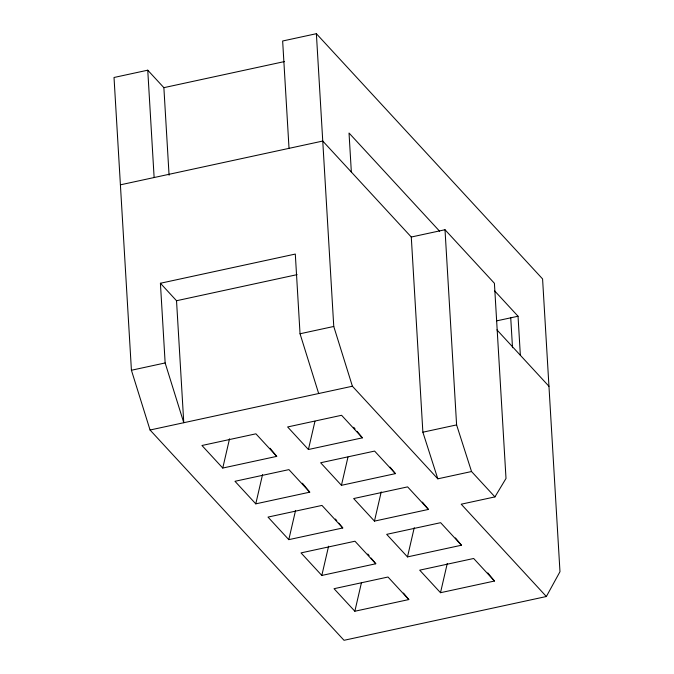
<?xml version="1.0" encoding="UTF-8"?>
<svg xmlns="http://www.w3.org/2000/svg" width="674" height="674" viewBox="0 0 674 674"><rect width="100%" height="100%" fill="white"/><g stroke="black" fill="none" stroke-linecap="round" stroke-linejoin="round"><path stroke-width="1.01" d="M270.055 448.235L276.719 456.374L222.757 468.051L229.522 438.816M302.415 483.224L309.737 492.172L255.783 503.849L262.548 474.614M357.052 431.326L362.376 437.839L308.414 449.516L314.952 421.284M338.761 523.091L342.763 527.969L288.801 539.647L295.566 510.412M390.069 467.124L395.394 473.637L341.44 485.314L347.969 457.082M371.121 558.072L375.78 563.767L321.818 575.444L328.592 546.21M422.421 502.113L428.42 509.434L374.458 521.112L381.231 491.877M403.473 593.061L408.798 599.565L354.844 611.242L361.374 583.018M455.447 537.911L461.437 545.232L407.484 556.909L414.249 527.675M487.799 572.9L494.463 581.03L440.501 592.707L447.266 563.472M169.073 175.206L163.875 87.662L147.749 70.189L114.024 77.485L131.422 370.253L150.058 430.012L344.018 640.3L546.361 596.515L559.976 571.704L542.578 278.935L316.376 33.7L282.65 40.996L289.028 148.347M546.361 596.515L461.21 504.203L494.935 496.898L506.006 478.464L494.413 283.291L445.009 229.733L411.283 237.029L322.753 141.051L120.402 184.828M163.875 87.662L284.462 61.57M160.412 283.257L176.529 300.73L183.775 422.716L165.147 362.949L160.412 283.257L295.305 254.064L300.04 333.765L318.676 393.532M176.529 300.73L297.116 274.638M131.422 370.253L165.147 362.949M300.04 333.765L333.765 326.469L316.376 33.7M496.468 320.908L518.036 316.241L520.353 355.282M150.058 430.012L352.401 386.227L437.814 478.826L471.539 471.53L494.935 496.898M437.814 478.826L422.876 432.202L456.601 424.906L445.009 229.733M439.6 231.199L349.031 133.022L351.348 172.055M494.505 290.73L518.036 316.241M496.915 329.864L548.956 386.286M362.376 437.839L341.575 415.285L287.621 426.962L308.414 449.516M395.394 473.637L374.601 451.083L320.639 462.76L341.44 485.314M428.42 509.434L407.618 486.881L353.656 498.558L374.458 521.112M461.437 545.232L440.636 522.687L386.682 534.356L407.484 556.909M494.463 581.03L473.662 558.485L419.7 570.162L440.501 592.707M276.719 456.374L255.918 433.82L201.956 445.497L222.757 468.051M309.737 492.172L288.935 469.618L234.982 481.295L255.783 503.849M342.763 527.969L321.961 505.424L267.999 517.093L288.801 539.647M375.78 563.767L354.979 541.222L301.017 552.899L321.818 575.444M408.798 599.565L387.997 577.02L334.043 588.697L354.844 611.242M353.724 427.265L355.055 428.891M367.785 554.011L369.125 555.637M335.433 519.022L336.764 520.648M456.601 424.906L471.539 471.53M333.765 326.469L352.401 386.227M510.715 317.505L512.51 347.725M411.283 237.029L422.876 432.202M147.749 70.189L154.127 177.532"/></g></svg>
